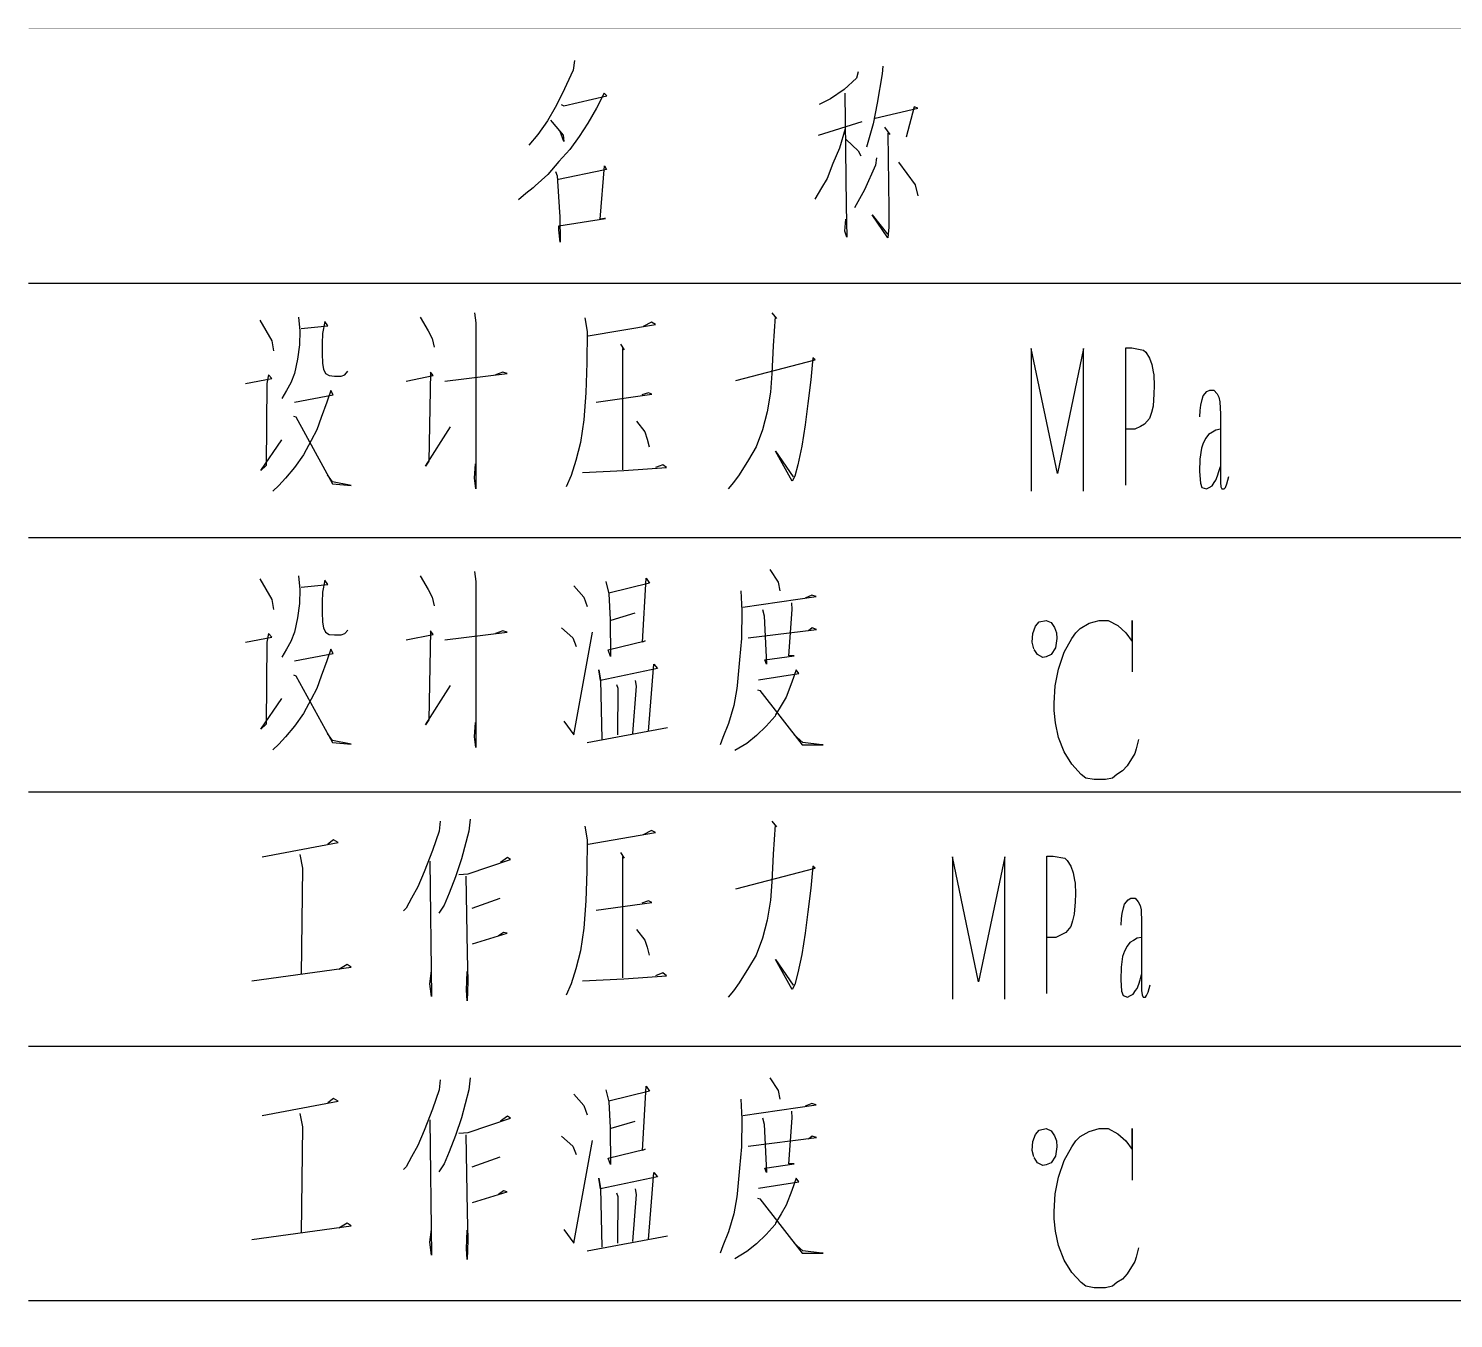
# Model space of a CAD drawing. Extents: x 0 to 2376, y 0 to 3364.
# Drawn here: x 1616 to 1772.8, y 2680.8 to 2822.8 of the extents above; entities that cross this region are included whole.
import ezdxf

# ---------------------------------------------------------------- set-up
doc = ezdxf.new("R2010")
doc.units = 0
doc.header["$MEASUREMENT"] = 0
doc.layers.add('6', color=7, linetype='Continuous')

msp = doc.modelspace()

# ---------------------------------------------------------------- linework, layer by layer
at = {"layer": '6'}
for p, q in [((1675.92, 2818.2), (1674.72, 2815.61)), ((1676.08, 2819.3), (1675.92, 2818.2)), ((1707.27, 2818.05), (1707.11, 2817.34)), ((1709.99, 2818.67), (1709.94, 2817.81)), ((1707.11, 2817.34), (1705.75, 2816.09)), ((1709.94, 2817.81), (1709.36, 2814.59)), ((1674.72, 2815.61), (1673.94, 2814.12)), ((1674.88, 2814.28), (1679.64, 2815.38)), ((1679.32, 2815.69), (1678.49, 2814.05)), ((1679.64, 2815.38), (1679.32, 2815.69)), ((1704.24, 2815.07), (1702.98, 2814.44)), ((1705.75, 2816.09), (1704.24, 2815.07)), ((1705.81, 2815.69), (1705.96, 2803.3)), ((1673.94, 2814.12), (1673.1, 2812.63)), ((1674.62, 2814.44), (1674.88, 2814.28)), ((1678.49, 2814.05), (1677.55, 2812.4)), ((1709.36, 2814.59), (1708.94, 2812.32)), ((1709.15, 2812.95), (1713.86, 2814.05)), ((1713.44, 2814.2), (1712.55, 2810.83)), ((1713.86, 2814.05), (1713.44, 2814.2)), ((1673.1, 2812.63), (1672.05, 2811.14)), ((1673.41, 2812.71), (1673.62, 2812.48)), ((1673.62, 2812.48), (1674.83, 2811.07)), ((1677.55, 2812.4), (1676.6, 2810.91)), ((1702.93, 2811.07), (1707.74, 2812.56)), ((1705.86, 2811.77), (1705.23, 2809.65)), ((1708.94, 2812.32), (1708.21, 2809.73)), ((1710.2, 2811.93), (1710.77, 2811.14)), ((1672.05, 2811.14), (1671.06, 2809.97)), ((1674.88, 2810.36), (1674.51, 2811.46)), ((1674.83, 2811.07), (1674.88, 2810.36)), ((1676.6, 2810.91), (1675.56, 2809.5)), ((1705.96, 2810.59), (1707.27, 2809.34)), ((1710.77, 2811.14), (1710.56, 2811.3)), ((1710.56, 2811.3), (1710.67, 2802.91)), ((1675.56, 2809.5), (1674.36, 2808.16)), ((1705.23, 2809.65), (1704.5, 2807.93)), ((1707.27, 2809.34), (1707.58, 2808.79)), ((1709.31, 2808.56), (1709.21, 2807.77)), ((1674.36, 2808.16), (1673.15, 2806.75)), ((1673.99, 2807.07), (1674.15, 2806.59)), ((1679.27, 2807.22), (1674.3, 2806.2)), ((1678.9, 2801.81), (1679.38, 2807.69)), ((1679.58, 2807.3), (1679.27, 2807.22)), ((1679.38, 2807.69), (1679.58, 2807.3)), ((1704.5, 2807.93), (1703.87, 2806.28)), ((1709.21, 2807.77), (1708, 2805.03)), ((1711.71, 2808.09), (1713.54, 2805.58)), ((1671.74, 2805.5), (1671.53, 2805.26)), ((1673.15, 2806.75), (1671.74, 2805.5)), ((1674.15, 2806.59), (1674.41, 2802.59)), ((1703.87, 2806.28), (1703.24, 2805.26)), ((1713.54, 2805.58), (1713.86, 2804.4)), ((1670.7, 2804.63), (1669.91, 2803.93)), ((1671.53, 2805.26), (1670.7, 2804.63)), ((1703.24, 2805.26), (1702.51, 2804.01)), ((1708, 2805.03), (1706.9, 2803.07)), ((1674.41, 2802.59), (1674.46, 2802.12)), ((1705.96, 2803.3), (1706.02, 2799.85)), ((1710.56, 2799.77), (1708.84, 2802.28)), ((1708.84, 2802.28), (1710.51, 2800.16)), ((1710.67, 2802.91), (1710.67, 2800.95)), ((1674.36, 2801.1), (1679.48, 2801.89)), ((1674.36, 2800.63), (1674.36, 2801.1)), ((1674.46, 2802.12), (1674.51, 2799.3)), ((1679.38, 2801.89), (1678.9, 2801.81)), ((1679.48, 2801.89), (1679.38, 2801.89)), ((1705.81, 2800.48), (1705.91, 2801.81)), ((1710.67, 2800.95), (1710.56, 2799.77)), ((1674.51, 2799.3), (1674.36, 2800.63)), ((1706.02, 2799.85), (1705.81, 2800.48)), ((1616, 2794.79), (2336, 2794.79)), ((1665.05, 2791.5), (1665.21, 2790.4)), ((1697.79, 2791.5), (1698.31, 2790.87)), ((1641.45, 2790.71), (1642.75, 2788.44)), ((1645.68, 2791.03), (1645.84, 2789.54)), ((1646, 2789.77), (1648.92, 2790.09)), ((1648.61, 2790.56), (1648.35, 2789.22)), ((1648.92, 2790.09), (1648.61, 2790.56)), ((1659.09, 2791.03), (1659.98, 2789.54)), ((1665.21, 2790.4), (1665.21, 2772.12)), ((1677.21, 2790.95), (1677.47, 2789.46)), ((1677.58, 2788.99), (1685, 2790.24)), ((1684.53, 2790.48), (1683.64, 2790.01)), ((1685, 2790.24), (1684.53, 2790.48)), ((1698.15, 2791.1), (1697.94, 2787.89)), ((1698.31, 2790.87), (1698.15, 2791.1)), ((1642.75, 2788.44), (1642.96, 2787.34)), ((1645.84, 2789.54), (1645.79, 2787.97)), ((1648.35, 2789.22), (1648.3, 2788.12)), ((1659.98, 2789.54), (1660.4, 2788.67)), ((1660.4, 2788.67), (1660.61, 2787.73)), ((1677.47, 2789.46), (1677.42, 2786.01)), ((1645.79, 2787.97), (1645.58, 2786.4)), ((1648.3, 2788.12), (1648.3, 2787.03)), ((1648.3, 2787.03), (1648.35, 2785.93)), ((1681.13, 2788.05), (1681.55, 2787.42)), ((1681.55, 2787.42), (1681.34, 2787.58)), ((1681.34, 2787.58), (1681.34, 2774.24)), ((1697.94, 2787.89), (1697.79, 2784.83)), ((1729.21, 2773.81), (1726.34, 2787.57)), ((1726.34, 2787.57), (1726.34, 2771.89)), ((1732.09, 2787.57), (1729.21, 2773.81)), ((1732.09, 2771.89), (1732.09, 2787.57)), ((1736.73, 2772.53), (1736.73, 2787.65)), ((1736.73, 2787.65), (1737.41, 2787.65)), ((1737.41, 2787.65), (1738.69, 2787.41)), ((1738.69, 2787.41), (1738.95, 2787.17)), ((1738.95, 2787.17), (1739.34, 2786.53)), ((1645.58, 2786.4), (1645.26, 2784.83)), ((1648.35, 2785.93), (1648.45, 2785.3)), ((1648.45, 2785.3), (1648.66, 2784.83)), ((1650.81, 2784.67), (1651.12, 2785.07)), ((1677.42, 2786.01), (1677.32, 2782.71)), ((1693.81, 2784.05), (1702.54, 2786.32)), ((1702.28, 2786.56), (1702.07, 2784.12)), ((1702.54, 2786.32), (1702.28, 2786.56)), ((1739.34, 2786.53), (1739.6, 2785.81)), ((1739.6, 2785.81), (1739.76, 2785.01)), ((1739.76, 2785.01), (1739.81, 2784.69)), ((1639.88, 2783.73), (1642.75, 2784.28)), ((1642.23, 2783.73), (1642.13, 2774.71)), ((1642.39, 2784.67), (1642.23, 2783.73)), ((1642.75, 2784.28), (1642.39, 2784.67)), ((1644.85, 2783.81), (1644.37, 2782.95)), ((1645.26, 2784.83), (1644.85, 2783.81)), ((1648.66, 2784.83), (1649.08, 2784.6)), ((1649.08, 2784.6), (1649.66, 2784.52)), ((1649.66, 2784.52), (1650.39, 2784.52)), ((1650.39, 2784.52), (1650.81, 2784.67)), ((1657.53, 2783.97), (1660.51, 2784.6)), ((1660.24, 2784.99), (1660.03, 2775.18)), ((1660.51, 2784.6), (1660.24, 2784.99)), ((1661.81, 2783.97), (1668.66, 2784.83)), ((1668.19, 2784.99), (1667.36, 2784.67)), ((1668.66, 2784.83), (1668.19, 2784.99)), ((1697.79, 2784.83), (1697.63, 2782.79)), ((1702.07, 2784.12), (1701.76, 2781.54)), ((1739.81, 2784.69), (1739.86, 2783.49)), ((1739.86, 2783.49), (1739.84, 2782.61)), ((1644.37, 2782.95), (1643.85, 2782.09)), ((1645.26, 2781.69), (1649.5, 2782.48)), ((1649.24, 2782.95), (1648.82, 2781.69)), ((1649.5, 2782.48), (1649.24, 2782.95)), ((1677.32, 2782.71), (1677.11, 2779.73)), ((1678.47, 2781.69), (1684.58, 2782.56)), ((1684.22, 2782.71), (1683.49, 2782.48)), ((1684.58, 2782.56), (1684.22, 2782.71)), ((1697.63, 2782.79), (1697.26, 2780.6)), ((1739.84, 2782.61), (1739.73, 2781.25)), ((1745, 2781.33), (1745.13, 2781.97)), ((1745.13, 2781.97), (1745.26, 2782.37)), ((1745.26, 2782.37), (1745.66, 2782.85)), ((1745.66, 2782.85), (1745.97, 2783.01)), ((1745.97, 2783.01), (1746.2, 2783.01)), ((1746.2, 2783.01), (1746.44, 2783.01)), ((1746.44, 2783.01), (1746.78, 2782.61)), ((1746.78, 2782.61), (1746.96, 2782.21)), ((1746.96, 2782.21), (1747.09, 2781.73)), ((1648.82, 2781.69), (1648.19, 2779.97)), ((1697.26, 2780.6), (1696.74, 2778.63)), ((1701.76, 2781.54), (1701.45, 2779.18)), ((1739.55, 2780.53), (1739.34, 2779.89)), ((1739.73, 2781.25), (1739.55, 2780.53)), ((1744.9, 2780.05), (1744.92, 2780.77)), ((1744.92, 2780.77), (1745, 2781.33)), ((1747.09, 2781.73), (1747.15, 2780.37)), ((1747.15, 2780.37), (1747.15, 2772.85)), ((1645.16, 2780.12), (1645.42, 2780.05)), ((1645.42, 2780.05), (1649.45, 2772.67)), ((1648.19, 2779.97), (1647.72, 2778.63)), ((1659.67, 2774.63), (1662.44, 2778.95)), ((1677.11, 2779.73), (1676.74, 2777.22)), ((1682.91, 2779.58), (1683.8, 2778.4)), ((1701.45, 2779.18), (1701.08, 2776.83)), ((1738.37, 2779.01), (1737.72, 2778.69)), ((1738.79, 2779.25), (1738.37, 2779.01)), ((1739.34, 2779.89), (1738.79, 2779.25)), ((1641.55, 2774.16), (1643.85, 2777.54)), ((1647.09, 2777.46), (1646.26, 2775.89)), ((1647.72, 2778.63), (1647.09, 2777.46)), ((1676.74, 2777.22), (1676.22, 2775.26)), ((1683.8, 2778.4), (1684.06, 2777.61)), ((1684.06, 2777.61), (1684.27, 2776.75)), ((1696.74, 2778.63), (1696.06, 2776.75)), ((1737.72, 2778.69), (1736.73, 2778.69)), ((1745.26, 2777.17), (1745.05, 2776.61)), ((1745.55, 2777.73), (1745.26, 2777.17)), ((1745.84, 2778.13), (1745.55, 2777.73)), ((1746.26, 2778.37), (1745.84, 2778.13)), ((1746.65, 2778.61), (1746.26, 2778.37)), ((1747.15, 2778.69), (1746.65, 2778.61)), ((1646.26, 2775.89), (1645.26, 2774.48)), ((1696.06, 2776.75), (1695.22, 2775.34)), ((1700.04, 2772.99), (1698.2, 2776.28)), ((1698.2, 2776.28), (1700.14, 2773.46)), ((1701.08, 2776.83), (1700.66, 2774.79)), ((1745.05, 2776.61), (1744.9, 2775.41)), ((1642.13, 2774.71), (1641.55, 2774.16)), ((1645.26, 2774.48), (1644.27, 2773.3)), ((1660.03, 2775.18), (1659.67, 2774.63)), ((1665.05, 2773.3), (1665.16, 2774.87)), ((1676.22, 2775.26), (1675.7, 2773.61)), ((1676.95, 2773.93), (1681.5, 2774.16)), ((1681.5, 2774.16), (1686.2, 2774.48)), ((1685.79, 2774.79), (1685, 2774.48)), ((1686.2, 2774.48), (1685.79, 2774.79)), ((1695.22, 2775.34), (1694.18, 2773.69)), ((1700.66, 2774.79), (1700.3, 2773.54)), ((1744.9, 2775.41), (1744.85, 2774.05)), ((1744.85, 2774.05), (1744.95, 2772.77)), ((1746.83, 2773.57), (1746.96, 2774.05)), ((1746.96, 2774.05), (1747.15, 2774.61)), ((1643.54, 2772.52), (1642.86, 2771.89)), ((1644.27, 2773.3), (1643.54, 2772.52)), ((1649.45, 2772.91), (1648.87, 2773.69)), ((1651.49, 2772.52), (1649.45, 2772.91)), ((1649.45, 2772.67), (1651.49, 2772.52)), ((1665.21, 2772.12), (1665.05, 2773.3)), ((1675.7, 2773.61), (1675.17, 2772.36)), ((1693.55, 2772.83), (1692.98, 2772.12)), ((1694.18, 2773.69), (1693.55, 2772.83)), ((1700.3, 2773.54), (1700.04, 2772.99)), ((1744.95, 2772.77), (1745.11, 2772.29)), ((1746.23, 2772.45), (1746.47, 2772.85)), ((1746.47, 2772.85), (1746.65, 2773.09)), ((1746.65, 2773.09), (1746.83, 2773.57)), ((1747.15, 2772.85), (1747.2, 2772.37)), ((1747.7, 2772.29), (1747.85, 2772.69)), ((1747.85, 2772.69), (1748.09, 2773.49)), ((1745.11, 2772.29), (1745.6, 2772.13)), ((1745.6, 2772.13), (1745.92, 2772.29)), ((1745.92, 2772.29), (1746.23, 2772.45)), ((1747.2, 2772.37), (1747.3, 2772.13)), ((1747.3, 2772.13), (1747.56, 2772.13)), ((1747.56, 2772.13), (1747.7, 2772.29)), ((1616, 2766.79), (2336, 2766.79)), ((1697.58, 2763.26), (1698.47, 2761.85)), ((1641.45, 2762.24), (1642.75, 2759.97)), ((1645.68, 2762.55), (1645.84, 2761.06)), ((1646, 2761.3), (1648.92, 2761.61)), ((1648.61, 2762.08), (1648.35, 2760.75)), ((1648.92, 2761.61), (1648.61, 2762.08)), ((1659.09, 2762.55), (1659.98, 2761.06)), ((1665.05, 2763.03), (1665.21, 2761.93)), ((1665.21, 2761.93), (1665.21, 2743.65)), ((1679.51, 2761.93), (1679.83, 2760.59)), ((1684.32, 2761.77), (1679.83, 2760.67)), ((1683.54, 2755.26), (1683.96, 2762.32)), ((1683.96, 2762.32), (1684.32, 2761.77)), ((1698.47, 2761.85), (1698.68, 2760.91)), ((1642.75, 2759.97), (1642.96, 2758.87)), ((1645.84, 2761.06), (1645.79, 2759.5)), ((1648.35, 2760.75), (1648.3, 2759.65)), ((1659.98, 2761.06), (1660.4, 2760.2)), ((1660.4, 2760.2), (1660.61, 2759.26)), ((1676.01, 2761.46), (1677.11, 2760.2)), ((1677.11, 2760.2), (1677.47, 2759.18)), ((1679.83, 2760.59), (1679.98, 2757.77)), ((1694.39, 2760.91), (1694.49, 2758.71)), ((1694.6, 2759.1), (1702.65, 2760.28)), ((1702.18, 2760.44), (1701.45, 2760.12)), ((1702.65, 2760.28), (1702.18, 2760.44)), ((1645.79, 2759.5), (1645.58, 2757.93)), ((1648.3, 2759.65), (1648.3, 2758.55)), ((1648.3, 2758.55), (1648.35, 2757.46)), ((1680.09, 2757.69), (1682.75, 2758.48)), ((1694.49, 2758.71), (1694.44, 2755.65)), ((1696.74, 2758.87), (1696.95, 2758.16)), ((1699.67, 2753.77), (1700.04, 2758.87)), ((1700.04, 2758.87), (1699.98, 2759.57)), ((1645.58, 2757.93), (1645.26, 2756.36)), ((1648.35, 2757.46), (1648.45, 2756.83)), ((1648.45, 2756.83), (1648.66, 2756.36)), ((1674.65, 2756.83), (1675.9, 2755.73)), ((1679.98, 2757.77), (1680.03, 2753.69)), ((1696.95, 2758.16), (1697.21, 2752.83)), ((1702.23, 2756.83), (1701.81, 2756.52)), ((1702.7, 2756.67), (1702.23, 2756.83)), ((1726.49, 2756.22), (1726.81, 2757.02)), ((1726.81, 2757.02), (1727.22, 2757.5)), ((1727.22, 2757.5), (1727.96, 2757.66)), ((1727.96, 2757.66), (1728.53, 2757.42)), ((1728.53, 2757.42), (1728.9, 2756.86)), ((1728.9, 2756.86), (1729.11, 2756.3)), ((1731.25, 2756.3), (1731.72, 2756.78)), ((1731.72, 2756.78), (1732.71, 2757.34)), ((1732.71, 2757.34), (1733.81, 2757.66)), ((1733.81, 2757.66), (1734.81, 2757.66)), ((1734.81, 2757.66), (1735.85, 2757.1)), ((1735.85, 2757.1), (1736.74, 2756.3)), ((1737.42, 2755.34), (1737.42, 2757.66)), ((1737.42, 2757.66), (1737.42, 2751.98)), ((1639.88, 2755.26), (1642.75, 2755.81)), ((1642.23, 2755.26), (1642.13, 2746.24)), ((1642.39, 2756.2), (1642.23, 2755.26)), ((1642.75, 2755.81), (1642.39, 2756.2)), ((1644.85, 2755.34), (1644.37, 2754.48)), ((1645.26, 2756.36), (1644.85, 2755.34)), ((1648.66, 2756.36), (1649.08, 2756.12)), ((1649.08, 2756.12), (1649.66, 2756.05)), ((1649.66, 2756.05), (1650.39, 2756.05)), ((1650.39, 2756.05), (1650.81, 2756.2)), ((1650.81, 2756.2), (1651.12, 2756.59)), ((1657.53, 2755.5), (1660.51, 2756.12)), ((1660.24, 2756.52), (1660.03, 2746.71)), ((1660.51, 2756.12), (1660.24, 2756.52)), ((1661.81, 2755.5), (1668.66, 2756.36)), ((1668.19, 2756.52), (1667.36, 2756.2)), ((1668.66, 2756.36), (1668.19, 2756.52)), ((1675.9, 2755.73), (1676.27, 2754.79)), ((1676.01, 2745.06), (1678.05, 2756.36)), ((1679.77, 2754.4), (1683.85, 2755.42)), ((1683.85, 2755.42), (1683.54, 2755.26)), ((1694.44, 2755.65), (1694.23, 2753.3)), ((1695.17, 2755.73), (1702.7, 2756.67)), ((1726.44, 2755.26), (1726.49, 2756.22)), ((1726.6, 2754.54), (1726.44, 2755.26)), ((1729.16, 2755.66), (1729, 2754.62)), ((1729.11, 2756.3), (1729.16, 2755.66)), ((1729.94, 2754.14), (1730.78, 2755.66)), ((1730.78, 2755.66), (1731.25, 2756.3)), ((1736.74, 2756.3), (1737.42, 2755.34)), ((1644.37, 2754.48), (1643.85, 2753.61)), ((1645.26, 2753.22), (1649.5, 2754.01)), ((1649.24, 2754.48), (1648.82, 2753.22)), ((1649.5, 2754.01), (1649.24, 2754.48)), ((1680.03, 2753.69), (1679.77, 2754.4)), ((1697, 2753.3), (1700.24, 2753.77)), ((1700.24, 2753.77), (1699.67, 2753.77)), ((1727.02, 2753.9), (1726.65, 2754.46)), ((1727.59, 2753.58), (1727.02, 2753.9)), ((1727.96, 2753.66), (1727.59, 2753.58)), ((1728.53, 2753.9), (1727.96, 2753.66)), ((1729, 2754.62), (1728.53, 2753.9)), ((1729.32, 2752.3), (1729.94, 2754.14)), ((1648.82, 2753.22), (1648.19, 2751.5)), ((1678.94, 2751.03), (1678.73, 2752.2)), ((1678.73, 2752.2), (1678.94, 2751.1)), ((1685.21, 2752.36), (1678.94, 2751.03)), ((1684.22, 2745.46), (1684.79, 2752.83)), ((1684.79, 2752.83), (1685.21, 2752.36)), ((1694.23, 2753.3), (1693.97, 2750.48)), ((1697.21, 2752.83), (1697, 2753.3)), ((1700.45, 2752.2), (1699.98, 2750.87)), ((1700.77, 2751.81), (1700.45, 2752.2)), ((1728.95, 2750.46), (1729.32, 2752.3)), ((1645.16, 2751.65), (1645.42, 2751.57)), ((1645.42, 2751.57), (1649.45, 2744.2)), ((1648.19, 2751.5), (1647.72, 2750.16)), ((1678.94, 2751.1), (1679.09, 2744.59)), ((1680.87, 2750.16), (1680.71, 2750.55)), ((1682.75, 2751.03), (1682.86, 2750.4)), ((1696.32, 2751.1), (1700.77, 2751.81)), ((1699.98, 2750.87), (1699.36, 2749.22)), ((1641.55, 2745.69), (1643.85, 2749.06)), ((1647.09, 2748.99), (1646.26, 2747.42)), ((1647.72, 2750.16), (1647.09, 2748.99)), ((1659.67, 2746.16), (1662.44, 2750.48)), ((1680.82, 2745.06), (1680.87, 2750.16)), ((1682.86, 2750.4), (1682.44, 2745.22)), ((1693.92, 2750.16), (1693.6, 2748.28)), ((1693.97, 2750.48), (1693.92, 2750.16)), ((1696.22, 2750.01), (1696.48, 2749.93)), ((1696.48, 2749.93), (1701.13, 2743.97)), ((1699.36, 2749.22), (1698.83, 2748.28)), ((1728.85, 2748.54), (1728.95, 2750.46)), ((1646.26, 2747.42), (1645.26, 2746.01)), ((1693.6, 2748.28), (1693.03, 2746.32)), ((1698.83, 2748.28), (1698.2, 2747.26)), ((1728.85, 2747.74), (1728.85, 2748.54)), ((1729, 2746.38), (1728.85, 2747.74)), ((1642.13, 2746.24), (1641.55, 2745.69)), ((1645.26, 2746.01), (1644.27, 2744.83)), ((1660.03, 2746.71), (1659.67, 2746.16)), ((1665.05, 2744.83), (1665.16, 2746.4)), ((1674.91, 2746.55), (1676.01, 2745.06)), ((1677.47, 2744.2), (1686.31, 2745.85)), ((1693.03, 2746.32), (1692.4, 2744.75)), ((1697.16, 2746.01), (1696.11, 2744.99)), ((1698.15, 2747.1), (1697.16, 2746.01)), ((1698.2, 2747.26), (1698.15, 2747.1)), ((1729.32, 2744.78), (1729, 2746.38)), ((1644.27, 2744.83), (1643.54, 2744.05)), ((1649.45, 2744.44), (1648.87, 2745.22)), ((1651.49, 2744.05), (1649.45, 2744.44)), ((1665.21, 2743.65), (1665.05, 2744.83)), ((1692.4, 2744.75), (1692.09, 2743.97)), ((1696.11, 2744.99), (1695.02, 2744.12)), ((1701.19, 2744.2), (1700.24, 2745.06)), ((1729.94, 2743.18), (1729.32, 2744.78)), ((1738.15, 2744.54), (1737.89, 2743.5)), ((1643.54, 2744.05), (1642.86, 2743.42)), ((1649.45, 2744.2), (1651.49, 2744.05)), ((1695.02, 2744.12), (1693.71, 2743.34)), ((1701.13, 2743.97), (1703.43, 2743.97)), ((1703.28, 2743.97), (1701.19, 2744.2)), ((1703.43, 2743.97), (1703.28, 2743.97)), ((1730.78, 2741.82), (1729.94, 2743.18)), ((1737.73, 2743.02), (1736.9, 2741.66)), ((1737.89, 2743.5), (1737.73, 2743.02)), ((1731.83, 2740.7), (1730.78, 2741.82)), ((1736.37, 2741.1), (1735.75, 2740.7)), ((1736.9, 2741.66), (1736.37, 2741.1)), ((1732.35, 2740.3), (1731.83, 2740.7)), ((1733.24, 2740.14), (1732.35, 2740.3)), ((1734.49, 2740.14), (1733.24, 2740.14)), ((1735.28, 2740.3), (1734.49, 2740.14)), ((1735.75, 2740.7), (1735.28, 2740.3)), ((1616, 2738.79), (2336, 2738.79)), ((1661.29, 2735.55), (1661.19, 2734.45)), ((1664.58, 2735.79), (1664.43, 2734.45)), ((1677.21, 2735), (1677.47, 2733.51)), ((1697.79, 2735.55), (1698.31, 2734.92)), ((1698.15, 2735.16), (1697.94, 2731.94)), ((1698.31, 2734.92), (1698.15, 2735.16)), ((1649.55, 2733.51), (1648.92, 2733.04)), ((1650.07, 2733.2), (1649.55, 2733.51)), ((1661.19, 2734.45), (1660.45, 2732.34)), ((1664.43, 2734.45), (1663.64, 2731.4)), ((1677.47, 2733.51), (1677.42, 2730.06)), ((1677.58, 2733.04), (1685, 2734.3)), ((1684.53, 2734.53), (1683.64, 2734.06)), ((1685, 2734.3), (1684.53, 2734.53)), ((1641.71, 2731.63), (1650.07, 2733.2)), ((1645.84, 2731.87), (1646.15, 2730.38)), ((1660.45, 2732.34), (1659.51, 2729.98)), ((1681.13, 2732.1), (1681.55, 2731.47)), ((1697.94, 2731.94), (1697.79, 2728.89)), ((1728.06, 2716.59), (1728.06, 2731.71)), ((1728.06, 2731.71), (1728.74, 2731.71)), ((1728.74, 2731.71), (1730.02, 2731.47)), ((1646.15, 2730.38), (1646, 2718.69)), ((1660.14, 2731.16), (1660.35, 2716.26)), ((1663.64, 2731.4), (1662.96, 2729.43)), ((1664.37, 2729.75), (1669.03, 2731.32)), ((1668.71, 2731.55), (1667.93, 2731)), ((1669.03, 2731.32), (1668.71, 2731.55)), ((1681.55, 2731.47), (1681.34, 2731.63)), ((1681.34, 2731.63), (1681.34, 2718.3)), ((1693.81, 2728.1), (1702.54, 2730.38)), ((1702.28, 2730.61), (1702.07, 2728.18)), ((1702.54, 2730.38), (1702.28, 2730.61)), ((1720.54, 2717.87), (1717.67, 2731.63)), ((1717.67, 2731.63), (1717.67, 2715.95)), ((1723.42, 2731.63), (1720.54, 2717.87)), ((1723.42, 2715.95), (1723.42, 2731.63)), ((1730.02, 2731.47), (1730.28, 2731.23)), ((1730.28, 2731.23), (1730.68, 2730.59)), ((1730.68, 2730.59), (1730.94, 2729.87)), ((1659.51, 2729.98), (1658.83, 2728.34)), ((1662.96, 2729.43), (1662.28, 2727.63)), ((1663.33, 2729.67), (1664.37, 2729.75)), ((1664.11, 2729.51), (1664.27, 2721.04)), ((1677.42, 2730.06), (1677.32, 2726.77)), ((1697.79, 2728.89), (1697.63, 2726.85)), ((1730.94, 2729.87), (1731.09, 2729.07)), ((1731.09, 2729.07), (1731.15, 2728.75)), ((1731.15, 2728.75), (1731.2, 2727.55)), ((1658.15, 2727.08), (1657.53, 2725.98)), ((1658.83, 2728.34), (1658.15, 2727.08)), ((1662.28, 2727.63), (1661.71, 2726.3)), ((1664.79, 2725.98), (1667.88, 2727.08)), ((1702.07, 2728.18), (1701.76, 2725.59)), ((1731.2, 2727.55), (1731.17, 2726.67)), ((1736.99, 2726.91), (1737.3, 2727.07)), ((1737.3, 2727.07), (1737.54, 2727.07)), ((1737.54, 2727.07), (1737.77, 2727.07)), ((1737.77, 2727.07), (1738.11, 2726.67)), ((1657.53, 2725.98), (1657.26, 2725.67)), ((1661.71, 2726.3), (1661.13, 2725.43)), ((1677.32, 2726.77), (1677.11, 2723.79)), ((1678.47, 2725.75), (1684.58, 2726.61)), ((1684.22, 2726.77), (1683.49, 2726.53)), ((1684.58, 2726.61), (1684.22, 2726.77)), ((1697.63, 2726.85), (1697.26, 2724.65)), ((1701.76, 2725.59), (1701.45, 2723.24)), ((1731.17, 2726.67), (1731.07, 2725.31)), ((1736.34, 2725.39), (1736.47, 2726.03)), ((1736.47, 2726.03), (1736.6, 2726.43)), ((1736.6, 2726.43), (1736.99, 2726.91)), ((1738.11, 2726.67), (1738.3, 2726.27)), ((1738.3, 2726.27), (1738.43, 2725.79)), ((1738.43, 2725.79), (1738.48, 2724.43)), ((1697.26, 2724.65), (1696.74, 2722.69)), ((1730.68, 2723.95), (1730.13, 2723.31)), ((1730.88, 2724.59), (1730.68, 2723.95)), ((1731.07, 2725.31), (1730.88, 2724.59)), ((1736.23, 2724.11), (1736.26, 2724.83)), ((1736.26, 2724.83), (1736.34, 2725.39)), ((1738.48, 2724.43), (1738.48, 2716.91)), ((1664.85, 2722.06), (1668.66, 2723.24)), ((1668.24, 2723.32), (1667.72, 2722.92)), ((1668.66, 2723.24), (1668.24, 2723.32)), ((1677.11, 2723.79), (1676.74, 2721.28)), ((1682.91, 2723.63), (1683.8, 2722.45)), ((1683.8, 2722.45), (1684.06, 2721.67)), ((1696.74, 2722.69), (1696.06, 2720.81)), ((1701.45, 2723.24), (1701.08, 2720.89)), ((1729.05, 2722.75), (1728.06, 2722.75)), ((1729.71, 2723.07), (1729.05, 2722.75)), ((1730.13, 2723.31), (1729.71, 2723.07)), ((1737.59, 2722.43), (1737.17, 2722.19)), ((1737.98, 2722.67), (1737.59, 2722.43)), ((1738.48, 2722.75), (1737.98, 2722.67)), ((1664.27, 2721.04), (1664.32, 2717.91)), ((1676.74, 2721.28), (1676.22, 2719.32)), ((1684.06, 2721.67), (1684.27, 2720.81)), ((1696.06, 2720.81), (1695.22, 2719.4)), ((1701.08, 2720.89), (1700.66, 2718.85)), ((1736.6, 2721.23), (1736.39, 2720.67)), ((1736.88, 2721.79), (1736.6, 2721.23)), ((1737.17, 2722.19), (1736.88, 2721.79)), ((1640.56, 2717.98), (1651.49, 2719.47)), ((1651.07, 2719.79), (1650.13, 2719.24)), ((1651.49, 2719.47), (1651.07, 2719.79)), ((1676.22, 2719.32), (1675.7, 2717.67)), ((1695.22, 2719.4), (1694.18, 2717.75)), ((1700.04, 2717.04), (1698.2, 2720.34)), ((1698.2, 2720.34), (1700.14, 2717.51)), ((1736.23, 2719.47), (1736.18, 2718.11)), ((1736.39, 2720.67), (1736.23, 2719.47)), ((1660.14, 2717.67), (1660.35, 2719.08)), ((1660.35, 2716.26), (1660.14, 2717.67)), ((1664.17, 2716.96), (1664.27, 2719)), ((1664.32, 2717.91), (1664.27, 2715.79)), ((1675.7, 2717.67), (1675.17, 2716.42)), ((1676.95, 2717.98), (1681.5, 2718.22)), ((1681.5, 2718.22), (1686.2, 2718.53)), ((1685.79, 2718.85), (1685, 2718.53)), ((1686.2, 2718.53), (1685.79, 2718.85)), ((1694.18, 2717.75), (1693.55, 2716.89)), ((1700.3, 2717.59), (1700.04, 2717.04)), ((1700.66, 2718.85), (1700.3, 2717.59)), ((1736.18, 2718.11), (1736.28, 2716.83)), ((1737.98, 2717.15), (1738.17, 2717.63)), ((1738.17, 2717.63), (1738.3, 2718.11)), ((1738.3, 2718.11), (1738.48, 2718.67)), ((1664.27, 2715.79), (1664.17, 2716.96)), ((1693.55, 2716.89), (1692.98, 2716.18)), ((1736.28, 2716.83), (1736.44, 2716.35)), ((1736.44, 2716.35), (1736.94, 2716.19)), ((1736.94, 2716.19), (1737.25, 2716.35)), ((1737.25, 2716.35), (1737.56, 2716.51)), ((1737.56, 2716.51), (1737.8, 2716.91)), ((1737.8, 2716.91), (1737.98, 2717.15)), ((1738.48, 2716.91), (1738.53, 2716.43)), ((1738.53, 2716.43), (1738.64, 2716.19)), ((1738.64, 2716.19), (1738.9, 2716.19)), ((1738.9, 2716.19), (1739.03, 2716.35)), ((1739.03, 2716.35), (1739.19, 2716.75)), ((1739.19, 2716.75), (1739.42, 2717.55)), ((1616, 2710.79), (2336, 2710.79)), ((1661.29, 2707.08), (1661.19, 2705.98)), ((1664.58, 2707.32), (1664.43, 2705.98)), ((1697.58, 2707.32), (1698.47, 2705.9)), ((1649.55, 2705.04), (1648.92, 2704.57)), ((1650.07, 2704.73), (1649.55, 2705.04)), ((1661.19, 2705.98), (1660.45, 2703.86)), ((1664.43, 2705.98), (1663.64, 2702.92)), ((1676.01, 2705.51), (1677.11, 2704.26)), ((1679.51, 2705.98), (1679.83, 2704.65)), ((1684.32, 2705.83), (1679.83, 2704.73)), ((1683.54, 2699.32), (1683.96, 2706.37)), ((1683.96, 2706.37), (1684.32, 2705.83)), ((1698.47, 2705.9), (1698.68, 2704.96)), ((1641.71, 2703.16), (1650.07, 2704.73)), ((1660.45, 2703.86), (1659.51, 2701.51)), ((1677.11, 2704.26), (1677.47, 2703.24)), ((1679.83, 2704.65), (1679.98, 2701.83)), ((1694.39, 2704.96), (1694.49, 2702.77)), ((1694.6, 2703.16), (1702.65, 2704.34)), ((1700.04, 2702.92), (1699.98, 2703.63)), ((1702.18, 2704.49), (1701.45, 2704.18)), ((1702.65, 2704.34), (1702.18, 2704.49)), ((1645.84, 2703.39), (1646.15, 2701.9)), ((1646.15, 2701.9), (1646, 2690.22)), ((1660.14, 2702.69), (1660.35, 2687.79)), ((1663.64, 2702.92), (1662.96, 2700.96)), ((1664.37, 2701.28), (1669.03, 2702.85)), ((1668.71, 2703.08), (1667.93, 2702.53)), ((1669.03, 2702.85), (1668.71, 2703.08)), ((1680.09, 2701.75), (1682.75, 2702.53)), ((1694.49, 2702.77), (1694.44, 2699.71)), ((1696.74, 2702.92), (1696.95, 2702.22)), ((1696.95, 2702.22), (1697.21, 2696.88)), ((1699.67, 2697.83), (1700.04, 2702.92)), ((1659.51, 2701.51), (1658.83, 2699.86)), ((1662.96, 2700.96), (1662.28, 2699.16)), ((1663.33, 2701.2), (1664.37, 2701.28)), ((1664.11, 2701.04), (1664.27, 2692.57)), ((1674.65, 2700.88), (1675.9, 2699.79)), ((1676.01, 2689.12), (1678.05, 2700.41)), ((1679.98, 2701.83), (1680.03, 2697.75)), ((1695.17, 2699.79), (1702.7, 2700.73)), ((1702.23, 2700.88), (1701.81, 2700.57)), ((1702.7, 2700.73), (1702.23, 2700.88)), ((1726.49, 2700.28), (1726.81, 2701.08)), ((1726.81, 2701.08), (1727.22, 2701.56)), ((1727.22, 2701.56), (1727.96, 2701.72)), ((1727.96, 2701.72), (1728.53, 2701.48)), ((1728.53, 2701.48), (1728.9, 2700.92)), ((1728.9, 2700.92), (1729.11, 2700.36)), ((1729.11, 2700.36), (1729.16, 2699.72)), ((1730.78, 2699.72), (1731.25, 2700.36)), ((1731.25, 2700.36), (1731.72, 2700.84)), ((1731.72, 2700.84), (1732.71, 2701.4)), ((1732.71, 2701.4), (1733.81, 2701.72)), ((1733.81, 2701.72), (1734.81, 2701.72)), ((1734.81, 2701.72), (1735.85, 2701.16)), ((1735.85, 2701.16), (1736.74, 2700.36)), ((1736.74, 2700.36), (1737.42, 2699.4)), ((1737.42, 2699.4), (1737.42, 2701.72)), ((1737.42, 2701.72), (1737.42, 2696.04)), ((1658.83, 2699.86), (1658.15, 2698.61)), ((1662.28, 2699.16), (1661.71, 2697.83)), ((1675.9, 2699.79), (1676.27, 2698.85)), ((1679.77, 2698.45), (1683.85, 2699.47)), ((1683.85, 2699.47), (1683.54, 2699.32)), ((1694.44, 2699.71), (1694.23, 2697.36)), ((1726.44, 2699.32), (1726.49, 2700.28)), ((1726.6, 2698.6), (1726.44, 2699.32)), ((1729.16, 2699.72), (1729, 2698.68)), ((1729.94, 2698.2), (1730.78, 2699.72)), ((1657.53, 2697.51), (1657.26, 2697.2)), ((1658.15, 2698.61), (1657.53, 2697.51)), ((1661.71, 2697.83), (1661.13, 2696.96)), ((1664.79, 2697.51), (1667.88, 2698.61)), ((1680.03, 2697.75), (1679.77, 2698.45)), ((1694.23, 2697.36), (1693.97, 2694.53)), ((1697, 2697.36), (1700.24, 2697.83)), ((1697.21, 2696.88), (1697, 2697.36)), ((1700.24, 2697.83), (1699.67, 2697.83)), ((1727.02, 2697.96), (1726.65, 2698.52)), ((1727.59, 2697.64), (1727.02, 2697.96)), ((1727.96, 2697.72), (1727.59, 2697.64)), ((1728.53, 2697.96), (1727.96, 2697.72)), ((1729, 2698.68), (1728.53, 2697.96)), ((1729.32, 2696.36), (1729.94, 2698.2)), ((1678.94, 2695.08), (1678.73, 2696.26)), ((1678.73, 2696.26), (1678.94, 2695.16)), ((1685.21, 2696.41), (1678.94, 2695.08)), ((1684.22, 2689.51), (1684.79, 2696.88)), ((1684.79, 2696.88), (1685.21, 2696.41)), ((1696.32, 2695.16), (1700.77, 2695.86)), ((1700.45, 2696.26), (1699.98, 2694.92)), ((1700.77, 2695.86), (1700.45, 2696.26)), ((1728.95, 2694.52), (1729.32, 2696.36)), ((1664.85, 2693.59), (1668.66, 2694.77)), ((1668.24, 2694.85), (1667.72, 2694.45)), ((1668.66, 2694.77), (1668.24, 2694.85)), ((1678.94, 2695.16), (1679.09, 2688.65)), ((1680.87, 2694.22), (1680.71, 2694.61)), ((1680.82, 2689.12), (1680.87, 2694.22)), ((1682.86, 2694.45), (1682.44, 2689.28)), ((1682.75, 2695.08), (1682.86, 2694.45)), ((1693.92, 2694.22), (1693.6, 2692.34)), ((1693.97, 2694.53), (1693.92, 2694.22)), ((1696.22, 2694.06), (1696.48, 2693.98)), ((1699.98, 2694.92), (1699.36, 2693.28)), ((1728.85, 2692.6), (1728.95, 2694.52)), ((1664.27, 2692.57), (1664.32, 2689.43)), ((1696.48, 2693.98), (1701.13, 2688.02)), ((1699.36, 2693.28), (1698.83, 2692.34)), ((1728.85, 2691.8), (1728.85, 2692.6)), ((1640.56, 2689.51), (1651.49, 2691)), ((1651.07, 2691.32), (1650.13, 2690.77)), ((1651.49, 2691), (1651.07, 2691.32)), ((1693.6, 2692.34), (1693.03, 2690.37)), ((1698.15, 2691.16), (1697.16, 2690.06)), ((1698.2, 2691.32), (1698.15, 2691.16)), ((1698.83, 2692.34), (1698.2, 2691.32)), ((1729, 2690.44), (1728.85, 2691.8)), ((1660.14, 2689.2), (1660.35, 2690.61)), ((1664.17, 2688.49), (1664.27, 2690.53)), ((1664.32, 2689.43), (1664.27, 2687.32)), ((1674.91, 2690.61), (1676.01, 2689.12)), ((1677.47, 2688.26), (1686.31, 2689.9)), ((1693.03, 2690.37), (1692.4, 2688.81)), ((1697.16, 2690.06), (1696.11, 2689.04)), ((1729.32, 2688.84), (1729, 2690.44)), ((1660.35, 2687.79), (1660.14, 2689.2)), ((1664.27, 2687.32), (1664.17, 2688.49)), ((1692.4, 2688.81), (1692.09, 2688.02)), ((1695.02, 2688.18), (1693.71, 2687.39)), ((1696.11, 2689.04), (1695.02, 2688.18)), ((1701.19, 2688.26), (1700.24, 2689.12)), ((1701.13, 2688.02), (1703.43, 2688.02)), ((1703.28, 2688.02), (1701.19, 2688.26)), ((1703.43, 2688.02), (1703.28, 2688.02)), ((1729.94, 2687.24), (1729.32, 2688.84)), ((1738.15, 2688.6), (1737.89, 2687.56)), ((1730.78, 2685.88), (1729.94, 2687.24)), ((1737.73, 2687.08), (1736.9, 2685.72)), ((1737.89, 2687.56), (1737.73, 2687.08)), ((1731.83, 2684.76), (1730.78, 2685.88)), ((1732.35, 2684.36), (1731.83, 2684.76)), ((1735.75, 2684.76), (1735.28, 2684.36)), ((1736.37, 2685.16), (1735.75, 2684.76)), ((1736.9, 2685.72), (1736.37, 2685.16)), ((1733.24, 2684.2), (1732.35, 2684.36)), ((1734.49, 2684.2), (1733.24, 2684.2)), ((1735.28, 2684.36), (1734.49, 2684.2)), ((1616, 2682.79), (2336, 2682.79))]:
    msp.add_line(p, q, dxfattribs=at)
at = {"layer": '6', "const_width": 0.03}
for points in [[(1616, 2822.79), (2336, 2822.79)], [(1616, 2346.79), (1616, 2822.79)]]:
    msp.add_lwpolyline(points, dxfattribs=at)

doc.saveas('drawing.dxf')
